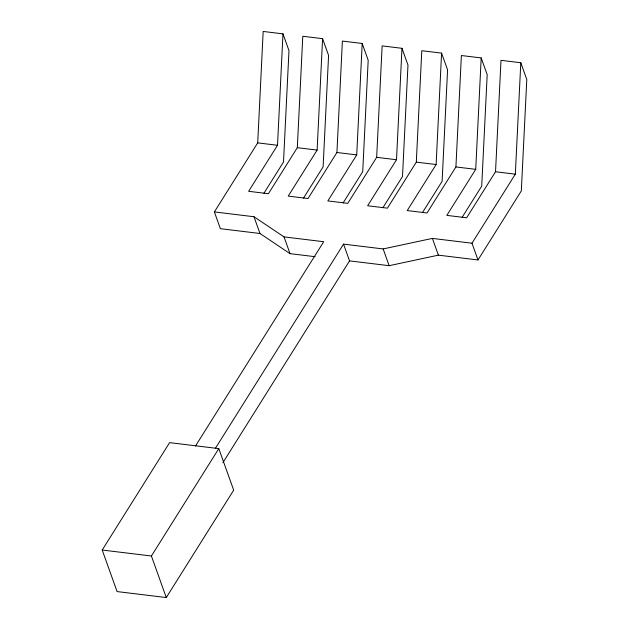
<?xml version="1.0" encoding="UTF-8"?>
<svg xmlns="http://www.w3.org/2000/svg" width="629" height="629" viewBox="0 0 629 629"><rect width="100%" height="100%" fill="white"/><g stroke="black" fill="none" stroke-linecap="round" stroke-linejoin="round"><path stroke-width="0.94" d="M315.184 256.703L290.024 253.652L259.981 233.493L220.37 228.681L214.371 211.926L257.709 142.877L263.174 31.45L282.979 33.856L288.978 50.603L283.506 162.03L263.913 193.26M303.516 198.072L323.117 166.842L328.582 55.415L322.591 38.668L302.785 36.262L297.313 147.681L268.434 193.708L248.628 191.302L277.515 145.275L282.979 33.856M343.127 202.884L362.721 171.646L368.193 60.227L362.194 43.472L342.388 41.074L336.924 152.493L308.037 198.52L288.231 196.114L317.118 150.087L322.591 38.668M382.904 207.712L402.505 176.482L407.977 65.054L401.978 48.307L382.133 45.893L376.669 157.321L347.782 203.348L327.843 200.926L356.729 154.899L362.194 43.472M422.515 212.523L442.116 181.294L447.581 69.866L441.582 53.119L421.784 50.713L416.312 162.133L387.425 208.16L367.627 205.762L396.506 159.735L401.978 48.307M462.118 217.335L481.72 186.105L487.192 74.678L481.193 57.923L461.387 55.525L455.915 166.944L427.036 212.972L407.23 210.566L436.117 164.539L441.582 53.119M477.993 259.966L471.994 243.219L432.382 238.407L383.155 248.935L343.544 244.131L349.543 260.878L389.147 265.69L438.382 255.154L477.993 259.966L521.323 190.909L526.795 79.49L520.796 62.735L500.991 60.329L495.526 171.756L466.639 217.783L446.834 215.377L475.721 169.35L481.193 57.923M471.994 243.219L515.332 174.162L520.796 62.735M102.205 550.029L169.602 442.635L218.806 448.611L233.681 490.156L166.284 597.55L117.08 591.574L102.205 550.029L151.408 556.005L166.284 597.55M195.493 446.016L323.707 241.717L284.025 236.897L253.982 216.738L214.371 211.926M215.338 448.43L343.544 244.131M151.408 556.005L218.806 448.611M222.902 462.685L349.543 260.878M257.709 142.877L277.515 145.275M297.313 147.681L317.118 150.087M336.924 152.493L356.729 154.899M376.669 157.321L396.506 159.735M416.312 162.133L436.117 164.539M455.915 166.944L475.721 169.35M495.526 171.756L515.332 174.162M432.382 238.407L438.382 255.154M383.155 248.935L389.147 265.69M284.025 236.897L290.024 253.652M253.982 216.738L259.981 233.493"/></g></svg>
